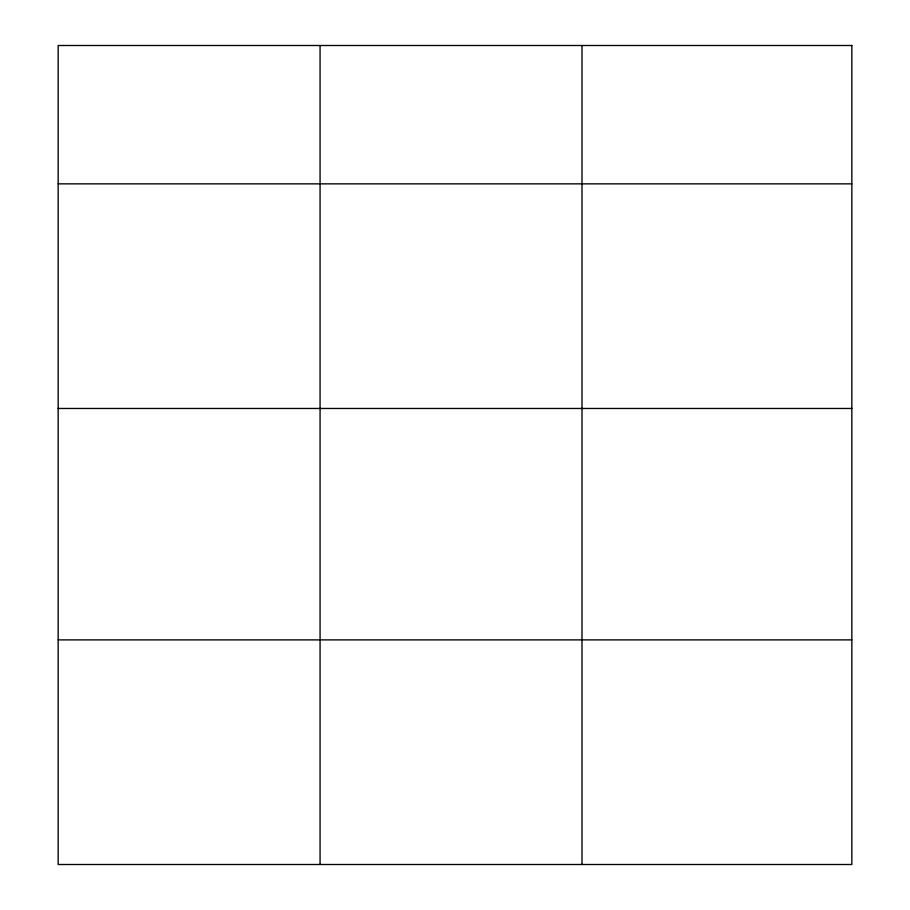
<?xml version="1.0" encoding="UTF-8"?>
<svg xmlns="http://www.w3.org/2000/svg" width="910" height="910" viewBox="0 0 910 910"><rect width="100%" height="100%" fill="white"/><g stroke="black" fill="none" stroke-linecap="round" stroke-linejoin="round"><path stroke-width="1.36" d="M58.16 183.854L851.84 183.854M58.16 408.465L851.84 408.465M58.16 639.889L851.84 639.889M581.99 45.5L581.99 864.5M320.07 45.5L320.07 864.5M851.84 45.5L58.16 45.5L58.16 864.5L851.84 864.5L851.84 45.5"/></g></svg>
